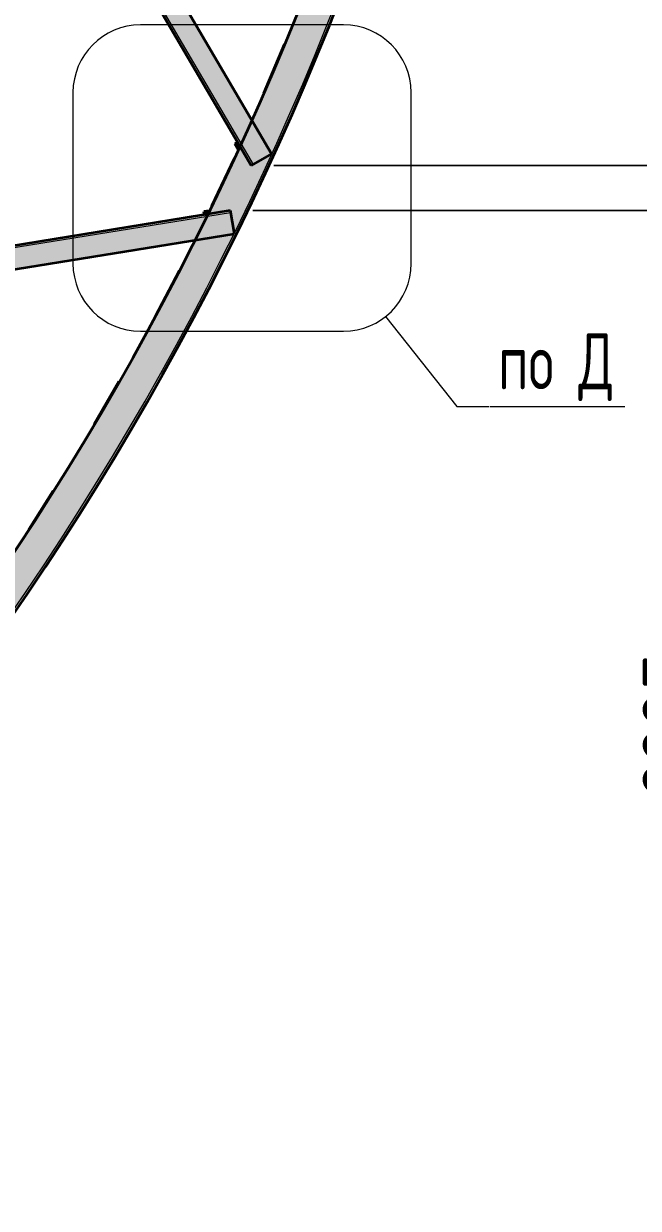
# Model space of a CAD drawing. Header units: millimetres. Extents: x 31824 to 62696, y -272 to 12632.
# Drawn here: x 46296 to 47662, y 6327 to 8959 of the extents above; entities that cross this region are included whole.
import ezdxf

# ---------------------------------------------------------------- set-up
doc = ezdxf.new("R2010")
doc.units = ezdxf.units.MM
doc.linetypes.add('01 Штриховая _4 мм_', pattern=[6, 3.5, -2.5])
for name, color, linetype, lineweight in [('AA_Dim', 7, 'Continuous', 9), ('AA_Dim-50', 7, 'Continuous', 9), ('AF_Balki', 7, 'Continuous', 20), ('Gen_Fragment', 7, 'Continuous', 9)]:
    doc.layers.add(name, color=color, linetype=linetype, lineweight=lineweight)
doc.styles.add('ISOCPEUR_1', font='isocpeur.TTF', dxfattribs={"width": 0.7, "height": 125})
doc.styles.add('ISOCPEUR_3', font='isocpeur.TTF', dxfattribs={"width": 0.9, "height": 125})
doc.dimstyles.new('05_Округл_5мм__прозр_', dxfattribs={"dimscale": 304.8, "dimtxt": 125.344371, "dimasz": 0.278871, "dimexe": 0.246063, "dimexo": 0.164042, "dimgap": 0.016404, "dimtad": 1, "dimdec": 0, "dimrnd": 5, "dimdsep": 46, "dimtxsty": 'ISOCPEUR_3', "dimblk1": 'OBLIQUE', "dimblk2": 'OBLIQUE', "dimsah": 1, "dimcen": 0.09, "dimdle": 0.246063, "dimazin": 0, "dimtfac": 1, "dimtdec": 4, "dimtix": 1, "dimtmove": 1, "dimatfit": 3, "dimfxl": 1, "dimtvp": 1, "dimtolj": 1, "dimtzin": 0, "dimlwd": 18, "dimlwe": 18, "dimarcsym": 2})
doc.dimstyles.new('05_Округл_5мм__прозр__1', dxfattribs={"dimscale": 304.8, "dimtxt": 125.344371, "dimasz": 0.278871, "dimexe": 0.246063, "dimexo": 0.164042, "dimgap": 0.016404, "dimtad": 1, "dimdec": 0, "dimrnd": 5, "dimdsep": 46, "dimtxsty": 'ISOCPEUR_3', "dimblk1": 'OBLIQUE', "dimblk2": 'OBLIQUE', "dimsah": 1, "dimcen": 0.09, "dimdle": 0.246063, "dimazin": 0, "dimtfac": 1, "dimtdec": 4, "dimtix": 1, "dimtmove": 0, "dimatfit": 3, "dimfxl": 1, "dimtvp": 1, "dimtolj": 1, "dimtzin": 0, "dimlwd": 18, "dimlwe": 18, "dimarcsym": 2})

# ---------------------------------------------------------------- blocks, each defined once
blk = doc.blocks.new('252_Швеллер полки параллельные _НесКаркас_Балка_ - 12П-4037930-Схема расположения металлического каркаса покрытия входной группы')
at = {"layer": 'AF_Balki', "linetype": '01 Штриховая _4 мм_', "lineweight": 9}
blk.add_hatch(color=9, dxfattribs=at).paths.add_polyline_path([(-1179.8, -36.6), (1235.9, -36.6), (1235.9, 15.4), (-1179.8, 15.4), (-1179.8, -4.6)])
at = {"layer": 'AF_Balki', "lineweight": 35}
for p, q in [((-1179.8, -36.6), (-1179.8, 15.4)), ((1235.9, 15.4), (-1179.8, 15.4)), ((1235.9, 15.4), (1235.9, -36.6)), ((-1179.8, -36.6), (1235.9, -36.6))]:
    blk.add_line(p, q, dxfattribs=at)
at = {"layer": 'AF_Balki', "lineweight": 9}
blk.add_line((1235.9, 10.6), (-1179.8, 10.6), dxfattribs=at)
blk = doc.blocks.new('252_Швеллер полки параллельные _НесКаркас_Балка_ - 12П-4037931-Схема расположения металлического каркаса покрытия входной группы')
at = {"layer": 'AF_Balki', "linetype": '01 Штриховая _4 мм_', "lineweight": 9}
blk.add_hatch(color=9, dxfattribs=at).paths.add_polyline_path([(-1226.4, 15.4), (-1226.4, -36.6), (1203.1, -36.6), (1203.1, 15.4), (-1191.1, 15.4)])
at = {"layer": 'AF_Balki', "lineweight": 35}
for p, q in [((-1226.4, -36.6), (-1226.4, 15.4)), ((1203.1, 15.4), (-1226.4, 15.4)), ((1203.1, 15.4), (1203.1, -36.6)), ((-1226.4, -36.6), (1203.1, -36.6))]:
    blk.add_line(p, q, dxfattribs=at)
at = {"layer": 'AF_Balki', "lineweight": 9}
blk.add_line((1203.1, 10.6), (-1226.4, 10.6), dxfattribs=at)
blk = doc.blocks.new('354_Прокат Лист _НесКаркас_РабПлоск_ - 354_Прокат Лист _НесКаркас_РабПлоск_-3872593-Схема расположения металлического каркаса покрытия входной группы')
at = {"layer": 'AF_Balki', "lineweight": 35}
blk.add_hatch(color=254, dxfattribs=at).paths.add_polyline_path([(46772.5, 8679), (46776, 8686.8), (46771.2, 8695.1), (46765.1, 8691.6)])
for p, q in [((46765.1, 8691.6), (46771.2, 8695.1)), ((46765.1, 8691.6), (46772.5, 8679)), ((46771.2, 8695.1), (46776, 8686.8))]:
    blk.add_line(p, q, dxfattribs=at)
blk = doc.blocks.new('354_Прокат Лист _НесКаркас_РабПлоск_ - 354_Прокат Лист _НесКаркас_РабПлоск_-V9-Схема расположения металлического каркаса покрытия входной группы')
at = {"layer": 'AF_Balki', "lineweight": 35}
blk.add_hatch(color=254, dxfattribs=at).paths.add_polyline_path([(46697.6, 8534.1), (46704.5, 8535.2), (46708.4, 8542.9), (46696.5, 8541), (46697.5, 8535)])
for p, q in [((46708.4, 8542.9), (46696.5, 8541)), ((46697.6, 8534.1), (46696.5, 8541)), ((46697.6, 8534.1), (46704.5, 8535.2))]:
    blk.add_line(p, q, dxfattribs=at)
blk = doc.blocks.new('252_Швеллер полки параллельные _НесКаркас_Балка_ - 20П-4066187-Схема расположения металлического каркаса покрытия входной группы')
at = {"layer": 'AF_Balki', "linetype": '01 Штриховая _4 мм_', "lineweight": 9}
blk.add_hatch(color=9, dxfattribs=at).paths.add_polyline_path([(-24.2, -20.7), (263.5, -15.5), (550.7, 2), (850.2, 33.9), (1121.4, 74.1), (1403.9, 128.5), (1683.8, 195), (1960.6, 273.5), (2233.8, 363.9), (2502.8, 465.9), (2767.2, 579.4), (3026.4, 704.2), (3284.7, 842.8), (3527.6, 986.7), (3768.5, 1143.9), (4002.5, 1311.3), (4229.1, 1488.6), (4219.7, 1500), (4174.3, 1462.5), (4142.5, 1500.4), (4188.1, 1538.7), (4180.6, 1547.1), (3948, 1365.7), (3725.7, 1206.6), (3487.4, 1051.2), (3242.7, 906.3), (2992, 772), (2724.4, 643.8), (2474.3, 536.4), (2363, 494.1), (2340.6, 409.8), (2290.7, 422.8), (2303.4, 471.5), (2208.4, 435.5), (2145.6, 414.7), (2187.2, 384.9), (2156.5, 342.9), (2084.6, 394.6), (1935.4, 345.4), (1664.7, 268.6), (1378.5, 201), (1108.7, 149), (827.3, 107.3), (531.5, 77), (260.5, 60.4), (-23.9, 55.3), (-23.9, 44), (39.1, 42.9), (38.3, -7.1), (-24.1, -6.1)])
at = {"layer": 'AF_Balki', "lineweight": 35}
for p, q in [((2532.3, 561.3), (2423.1, 517)), ((2274.7, 460.7), (2164.7, 421.1)), ((2012, 370.6), (1902.8, 336.2)), ((1744, 291.1), (1637.9, 262.2)), ((1468.7, 222), (1370.2, 199.4))]:
    blk.add_line(p, q, dxfattribs=at)
for radius in [6603.8, 6679.8]:
    blk.add_arc((0, 6659.1), radius, 269.79264, 309.28044, dxfattribs=at)
at = {"layer": 'AF_Balki', "lineweight": 9}
blk.add_arc((0, 6659.1), 6674.6, 269.79264, 309.28044, dxfattribs=at)
blk = doc.blocks.new('План несущих конструкций - Номер узла 6мм-393529-Схема расположения металлического каркаса покрытия входной группы')
at = {"layer": 'Gen_Fragment'}
blk.add_line((-2.954, 0), (3.046, 0), dxfattribs=at)
blk = doc.blocks.new('DIMBLOCK13-Схема расположения металлического каркаса покрытия входной группы')
at = {"layer": 'AA_Dim-50', "lineweight": 30}
for p, q in [((47839, 8543.4), (47796.5, 8585.9)), ((47839, 8543.4), (47881.5, 8500.9)), ((47839, 6250), (47796.5, 6292.5)), ((47839, 6250), (47881.5, 6207.5))]:
    blk.add_line(p, q, dxfattribs=at)
at = {"layer": 'AA_Dim-50', "lineweight": 18}
for p, q in [((46805, 8543.4), (47914, 8543.4)), ((47839, 8543.4), (46805, 8543.4)), ((47839, 6175), (47839, 8543.4)), ((47828.9, 6250), (47914, 6250)), ((47839, 6250), (47828.9, 6250))]:
    blk.add_line(p, q, dxfattribs=at)
at = {"layer": 'AA_Dim-50', "color": 0, "lineweight": 18, "insert": (47671.2, 7240.6), "char_height": 125, "width": 374.614, "attachment_point": 1, "rotation": 90, "line_spacing_factor": 1.135194, "style": 'ISOCPEUR_3'}
blk.add_mtext('2295', dxfattribs=at)
blk = doc.blocks.new('_Oblique')
at = {"color": 0, "linetype": 'ByBlock', "lineweight": -2}
blk.add_line((-0.5, -0.5), (0.5, 0.5), dxfattribs=at)
blk = doc.blocks.new('DIMBLOCK14-Схема расположения металлического каркаса покрытия входной группы')
at = {"layer": 'AA_Dim-50', "lineweight": 18}
for p, q in [((47839, 8543.4), (47839, 8718.3)), ((46851.5, 8643.3), (47914, 8643.3)), ((47839, 8643.3), (46851.5, 8643.3)), ((48116.6, 8465.5), (47839, 8593.4)), ((46805, 8543.4), (47914, 8543.4)), ((47839, 8543.4), (46805, 8543.4)), ((48116.6, 8205.1), (48116.6, 8465.5))]:
    blk.add_line(p, q, dxfattribs=at)
at = {"layer": 'AA_Dim-50', "lineweight": 30}
for p, q in [((47839, 8643.3), (47796.5, 8685.8)), ((47839, 8643.3), (47881.5, 8600.8)), ((47839, 8543.4), (47796.5, 8585.9)), ((47839, 8543.4), (47881.5, 8500.9))]:
    blk.add_line(p, q, dxfattribs=at)
at = {"layer": 'AA_Dim-50', "color": 0, "lineweight": 18, "insert": (47948.8, 8205.1), "char_height": 125, "width": 252.581, "attachment_point": 1, "rotation": 90, "line_spacing_factor": 1.135194, "style": 'ISOCPEUR_3'}
blk.add_mtext('100', dxfattribs=at)

msp = doc.modelspace()

# ---------------------------------------------------------------- linework, layer by layer
at = {"layer": 'Gen_Fragment'}
for p, q in [((47006.8523, 8955.7925), (46555.4373, 8955.7925)), ((46405.4373, 8805.7925), (46405.4373, 8425.4573)), ((47156.8523, 8425.4573), (47156.8523, 8805.7925)), ((47100.0574, 8307.9294), (47258.2275, 8108.4832)), ((46555.4373, 8275.4573), (47006.8523, 8275.4573)), ((47258.2275, 8108.4832), (47329.3031, 8108.4832))]:
    msp.add_line(p, q, dxfattribs=at)
for centre, start, end in [((46555.4373, 8805.7925), 90, 180), ((47006.8523, 8805.7925), 0, 90), ((46555.4373, 8425.4573), 180, 270), ((47006.8523, 8425.4573), 270, 0)]:
    msp.add_arc(centre, 150, start, end, dxfattribs=at)

# ---------------------------------------------------------------- block references
at = {"layer": 'AF_Balki', "linetype": '01 Штриховая _4 мм_', "lineweight": 9, "rotation": 44.93650529654894}
msp.add_blockref('252_Швеллер полки параллельные _НесКаркас_Балка_ - 20П-4066187-Схема расположения металлического каркаса покрытия входной группы', (45478.5603, 6726.0669), dxfattribs=at)
at = {"layer": 'AF_Balki', "lineweight": 35}
for name, p, rotation in [('252_Швеллер полки параллельные _НесКаркас_Балка_ - 12П-4037931-Схема расположения металлического каркаса покрытия входной группы', (46195.4695, 9709.577), 120.3312821248257), ('252_Швеллер полки параллельные _НесКаркас_Балка_ - 12П-4037930-Схема расположения металлического каркаса покрытия входной группы', (45537.6627, 8329.8154), 9.237216607944815)]:
    msp.add_blockref(name, p, dxfattribs=dict(at, rotation=rotation))
for name in ['354_Прокат Лист _НесКаркас_РабПлоск_ - 354_Прокат Лист _НесКаркас_РабПлоск_-3872593-Схема расположения металлического каркаса покрытия входной группы', '354_Прокат Лист _НесКаркас_РабПлоск_ - 354_Прокат Лист _НесКаркас_РабПлоск_-V9-Схема расположения металлического каркаса покрытия входной группы']:
    msp.add_blockref(name, (0, 0), dxfattribs=at)
at = {"layer": 'Gen_Fragment', "xscale": 49.99999999999998, "yscale": 49.99999999999998, "zscale": 49.99999999999998}
msp.add_blockref('План несущих конструкций - Номер узла 6мм-393529-Схема расположения металлического каркаса покрытия входной группы', (47479.3031, 8108.4832), dxfattribs=at)

# ---------------------------------------------------------------- texts
at = {"layer": 'Gen_Fragment', "char_height": 125, "attachment_point": 1, "style": 'ISOCPEUR_1'}
for s, insert, width in [('\\fISOCPEUR|b0|i0|c204|p34|;\\W.7; ', (47475.0316, 8271.0302), 64.535844), ('\\fISOCPEUR|b0|i0|c204|p34|;\\W.7;Д', (47528.279, 8271.0302), 95.400812), ('по', (47350.016, 8271.0302), 151.518937)]:
    msp.add_mtext(s, dxfattribs=dict(at, insert=insert, width=width))

# ---------------------------------------------------------------- dimensions: what is measured, and where the dimension line sits
at = {"layer": 'AA_Dim', "lineweight": 18}
dim = msp.add_linear_dim(base=(47839.0037, 8643.3126), p1=(46755.019, 8543.398), p2=(46801.483, 8643.3126), angle=90, dimstyle='05_Округл_5мм__прозр_', override={"dimpost": '<>', "dimfxl": 110.189991}, dxfattribs=at)
dim.commit()
dim.dimension.update_dxf_attribs({"geometry": 'DIMBLOCK14-Схема расположения металлического каркаса покрытия входной группы', "text_midpoint": (48032.1154, 8331.3481), "dimtype": 160, "text_rotation": 90})
dim = msp.add_linear_dim(base=(47839.0037, 8543.398), p1=(47778.8996, 6250), p2=(46755.019, 8543.398), angle=90, dimstyle='05_Округл_5мм__прозр__1', override={"dimpost": '<>', "dimfxl": 2511.574351}, dxfattribs=at)
dim.commit()
dim.dimension.update_dxf_attribs({"geometry": 'DIMBLOCK13-Схема расположения металлического каркаса покрытия входной группы', "text_midpoint": (47771.5037, 7396.699)})

doc.saveas('drawing.dxf')
